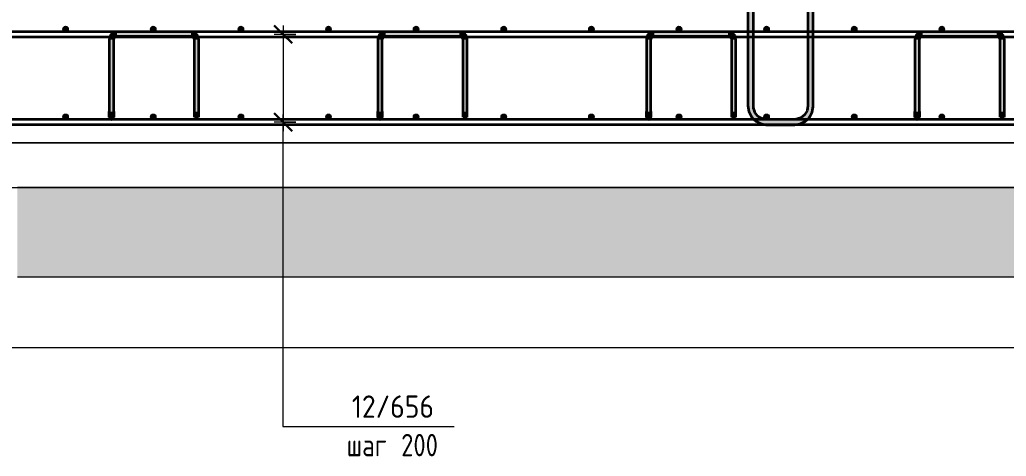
# Model space of a CAD drawing. Header units: millimetres. Extents: x 2384 to 38512, y -3571 to 48684.
# Drawn here: x 18428 to 20632, y -3571 to -2595 of the extents above; entities that cross this region are included whole.
import ezdxf

# ---------------------------------------------------------------- set-up
doc = ezdxf.new("R2010")
doc.units = ezdxf.units.MM
for name, color, linetype, lineweight in [('AA_Dim', 7, 'Continuous', 9), ('AA_Dim-20', 7, 'Continuous', 9), ('AA_Oformlenie', 7, 'Continuous', 9), ('AA_Vinoska', 7, 'Continuous', 9), ('AF_Element', 7, 'Continuous', 20), ('AF_Element_Грунт', 253, 'Continuous', 20), ('AF_Perekritie_Опалубка', 253, 'Continuous', 20), ('KR_Armatura', 7, 'Continuous', 20), ('KR_Armatura_Tonkie', 7, 'Continuous', 20), ('KR_Fundament', 7, 'Continuous', 20)]:
    doc.layers.add(name, color=color, linetype=linetype, lineweight=lineweight)
doc.styles.add('ISOCPEUR_1', font='isocpeur.ttf', dxfattribs={"width": 0.9, "height": 50})
doc.styles.add('ISOCPEUR_2', font='isocpeur.ttf', dxfattribs={"width": 0.8, "height": 50})
doc.dimstyles.new('10_Раскладка_арматуры_с_засечками', dxfattribs={"dimscale": 304.8, "dimtxt": 0.18, "dimasz": 0.131234, "dimexe": 0.065617, "dimexo": 0, "dimgap": 0, "dimtad": 1, "dimdec": 3, "dimrnd": 0.001, "dimdsep": 46, "dimtxsty": 'ISOCPEUR_2', "dimblk1": 'OBLIQUE', "dimblk2": 'OBLIQUE', "dimsah": 1, "dimcen": 0.09, "dimdle": 0.065617, "dimazin": 0, "dimtfac": 1, "dimtdec": 4, "dimtix": 1, "dimtmove": 0, "dimatfit": 3, "dimfxl": 1, "dimtvp": 1, "dimtolj": 1, "dimtzin": 0, "dimlwd": 18, "dimlwe": 18, "dimarcsym": 2})

# ---------------------------------------------------------------- blocks, each defined once
blk = doc.blocks.new('265_Выпуск П одной длины _НесАрм_РабПлоск_ - В1 _d12_ t250-V68-Сечение 3')
at = {"layer": 'KR_Armatura_Tonkie', "lineweight": 35}
for p, q in [((44947, -2062), (44947, -2347)), ((44958.8, -2062), (44947.2, -2062)), ((44947.2, -2062), (44958.8, -2062)), ((44959, -2347), (44959, -2062)), ((44959, -2062), (44974, -2088)), ((45081, -2062), (45066, -2088)), ((45081, -2062), (45081, -2347.1)), ((45081.2, -2062), (45092.8, -2062)), ((45092.8, -2062), (45081.2, -2062)), ((45093, -2349.6), (45093, -2062)), ((44947, -2355), (44947, -2428.9)), ((44959, -2436.9), (44959, -2355)), ((45081, -2355.1), (45081, -2518.2)), ((45093, -2526.2), (45093, -2358.2)), ((44947, -2443.3), (44947, -2562)), ((44959, -2562), (44959, -2451.3)), ((45081, -2532.6), (45081, -2562)), ((45093, -2562), (45093, -2533.9)), ((44947, -2578), (44947, -2622)), ((44959, -2622), (44959, -2578)), ((45081, -2578), (45081, -2622)), ((45093, -2622), (45093, -2578)), ((44947, -2622), (44947, -2634)), ((44959, -2634), (44959, -2622)), ((45081, -2622), (45081, -2634)), ((45093, -2634), (45093, -2622)), ((44947, -2634), (44947, -2788)), ((44959, -2788), (44959, -2634)), ((45081, -2634), (45081, -2788)), ((45093, -2788), (45093, -2634)), ((44962, -2800.5), (44959.7, -2793)), ((45081, -2788), (45079.3, -2797.5)), ((44968.6, -2809.9), (44962.7, -2802.3)), ((44977, -2815.2), (44970.5, -2811.3)), ((44989, -2818), (44979.5, -2816.3)), ((45051, -2818), (44989, -2818)), ((45063.5, -2815), (45056, -2817.3)), ((45072.7, -2808.5), (45065.3, -2814.3)), ((45078.2, -2800), (45074.3, -2806.5)), ((44989, -2830), (45051, -2830))]:
    blk.add_line(p, q, dxfattribs=at)
at = {"layer": 'KR_Armatura_Tonkie', "lineweight": 35, "flags": 128}
for points in [[(45092.4, -2792.4), (45093, -2789.5), (45093, -2788)], [(44948.8, -2799.8), (44949, -2800.7), (44950.3, -2803.4)], [(44953.9, -2810.7), (44954.7, -2812.2), (44956.7, -2814.3)], [(44961.9, -2819.7), (44963.6, -2821.4), (44965.6, -2822.5)], [(45073.7, -2823.1), (45075.2, -2822.3), (45077.3, -2820.3)], [(45082.7, -2815.1), (45084.4, -2813.4), (45085.5, -2811.4)], [(45089.1, -2804.7), (45090.5, -2802.1), (45090.8, -2800.6)], [(44972.3, -2826.1), (44974.9, -2827.5), (44976.4, -2827.8)], [(44984.6, -2829.4), (44987.5, -2830), (44989, -2830)], [(45062.8, -2828.2), (45063.7, -2828), (45066.4, -2826.7)]]:
    blk.add_lwpolyline(points, dxfattribs=at)
blk = doc.blocks.new('265_Выпуск П одной длины _НесАрм_РабПлоск_ - В1 _d12_ t250-V69-Сечение 3')
at = {"layer": 'KR_Armatura_Tonkie', "lineweight": 35}
h = blk.add_hatch(color=256, dxfattribs=at)
h.paths.add_polyline_path([(44954.4, -2788), (44959, -2788), (44958.8, -2578), (44947, -2578), (44947.2, -2788), (44953, -2788)])
h.paths.add_polyline_path([(44951.9, -2562), (44959, -2562), (44958.8, -2451.1), (44947, -2443.3), (44947.2, -2562), (44951.4, -2562)])
h.paths.add_polyline_path([(44959, -2436.9), (44958.8, -2355), (44947, -2355), (44947.2, -2429), (44958.9, -2436.8)])
h.paths.add_polyline_path([(44952.4, -2347), (44959, -2347), (44958.8, -2062), (44947, -2062), (44947.2, -2347), (44951.4, -2347)])
h = blk.add_hatch(color=256, dxfattribs=at)
h.paths.add_polyline_path([(45084.5, -2788), (45093, -2788), (45092.8, -2578), (45081, -2578), (45081.2, -2788), (45084, -2788)])
h.paths.add_polyline_path([(45085.9, -2562), (45093, -2562), (45092.8, -2534.2), (45089.9, -2538.6), (45081, -2532.6), (45081.2, -2562), (45085.4, -2562)])
h.paths.add_polyline_path([(45093, -2526.2), (45092.8, -2358.1), (45087, -2355.9), (45081, -2355.1), (45081.2, -2518.3), (45092.9, -2526.1)])
h.paths.add_polyline_path([(45093, -2349.6), (45092.8, -2062), (45081, -2062), (45081.2, -2347.2), (45090, -2348.4), (45092.9, -2349.6)])
for points in [[(44989, -2830), (44989, -2818), (44981.2, -2817), (44974, -2814), (44967.8, -2809.2), (44962.9, -2802.7), (44960, -2795.7), (44958.8, -2788), (44947, -2788), (44948.4, -2798.9), (44952.6, -2809), (44959.7, -2818), (44968, -2824.4), (44978.1, -2828.6), (44987.4, -2829.8)], [(45051, -2830), (45061.9, -2828.6), (45072.4, -2824.1), (45080.7, -2817.7), (45087.6, -2808.5), (45091.6, -2798.9), (45092.8, -2788), (45081, -2788), (45080, -2795.8), (45076.9, -2803.2), (45072.2, -2809.2), (45065.7, -2814.1), (45058.2, -2817.1), (45051, -2818.2), (45051, -2829.8)], [(45051, -2830), (45051, -2818), (44989, -2818.2), (44989, -2830), (45044, -2830)]]:
    blk.add_hatch(color=256, dxfattribs=at).paths.add_polyline_path(points)
for p, q in [((44947, -2062), (44947, -2347)), ((44947, -2062), (44959, -2062)), ((44958.8, -2062), (44947.2, -2062)), ((44959, -2347), (44959, -2062)), ((44959, -2062), (44974, -2088)), ((45081, -2062), (45066, -2088)), ((45081, -2062), (45081, -2347.1)), ((45081, -2062), (45093, -2062)), ((45092.8, -2062), (45081.2, -2062)), ((45093, -2349.6), (45093, -2062)), ((44947, -2355), (44947, -2428.9)), ((44959, -2436.9), (44959, -2355)), ((45081, -2355.1), (45081, -2518.2)), ((45093, -2526.2), (45093, -2358.2)), ((44947, -2443.3), (44947, -2562)), ((44959, -2562), (44959, -2451.3)), ((45081, -2532.6), (45081, -2562)), ((45093, -2562), (45093, -2533.9)), ((44947, -2578), (44947, -2622)), ((44959, -2622), (44959, -2578)), ((45081, -2578), (45081, -2622)), ((45093, -2622), (45093, -2578)), ((44947, -2622), (44947, -2634)), ((44959, -2634), (44959, -2622)), ((45081, -2622), (45081, -2634)), ((45093, -2634), (45093, -2622)), ((44947, -2634), (44947, -2788)), ((44959, -2788), (44959, -2634)), ((45081, -2634), (45081, -2788)), ((45093, -2788), (45093, -2634)), ((45051, -2818), (44989, -2818)), ((44989, -2830), (45051, -2830))]:
    blk.add_line(p, q, dxfattribs=at)
at = {"layer": 'KR_Armatura_Tonkie', "lineweight": 35, "flags": 128}
for points in [[(44947, -2788), (44949, -2800.7), (44954.7, -2812.2), (44960.3, -2818)], [(44989, -2818), (44978.3, -2816), (44969.1, -2810.4), (44962.4, -2801.9), (44959.2, -2791.5), (44959, -2788)], [(45081, -2788), (45079, -2798.7), (45073.4, -2807.9), (45064.9, -2814.6), (45054.5, -2817.8), (45051, -2818)], [(45079.7, -2818), (45084.4, -2813.4), (45090.5, -2802.1), (45093, -2789.5), (45093, -2788)], [(44960.3, -2818), (44963.6, -2821.4), (44974.9, -2827.5), (44987.5, -2830), (44989, -2830)], [(45051, -2830), (45063.7, -2828), (45075.2, -2822.3), (45079.7, -2818)]]:
    blk.add_lwpolyline(points, dxfattribs=at)
blk = doc.blocks.new('грунт2 - грунт1-3847967-Сечение 3')
at = {"layer": 'AF_Element', "lineweight": 9}
h = blk.add_hatch(dxfattribs=at)
h.set_pattern_fill('FP_4', color=256, style=0, pattern_type=2)
h.set_pattern_definition([(0, (44969.595, -250), (162.56, 40.64), [6.706, -115.214, 6.706, -115.214, -650.24]), (0, (44969.595, -250), (162.56, 40.64), [-243.84, 6.706, -237.134, 6.706, -115.214, -284.48]), (0, (44969.595, -250), (162.56, 40.64), [-609.6, 6.706, -74.574, 6.706, -196.494]), (120, (45030.555, -229.68), (-116.47527, 120.4611), [6.706, -115.214, 6.706, -115.214, -650.24]), (120, (45030.555, -229.68), (-116.47527, 120.4611), [-243.84, 6.706, -237.134, 6.706, -115.214, -284.48]), (120, (45030.555, -229.68), (-116.47527, 120.4611), [-609.6, 6.706, -74.574, 6.706, -196.494]), (240, (45050.875, -148.4), (-46.08473, -161.1011), [6.706, -115.214, 6.706, -115.214, -650.24]), (240, (45050.875, -148.4), (-46.08473, -161.1011), [-243.84, 6.706, -237.134, 6.706, -115.214, -284.48]), (240, (45050.875, -148.4), (-46.08473, -161.1011), [-609.6, 6.706, -74.574, 6.706, -196.494])])
h.paths.add_polyline_path([(47393.8, -3170), (48125, -3170), (48125, -2970), (43315, -2970), (43315, -3170), (46487.9, -3170)])
at = {"layer": 'AF_Element'}
for p, q in [((48125, -2970), (43315, -2970)), ((43315, -3170), (48125, -3170))]:
    blk.add_line(p, q, dxfattribs=at)
blk = doc.blocks.new('261_Лягушка _НесАрм_РабПлоск_ - 10 А240-3745568-Сечение 3')
at = {"layer": 'KR_Armatura_Tonkie', "lineweight": 35}
for points in [[(43523.7, -2639.5), (43525, -2639.5), (43528.7, -2630.7), (43537.5, -2627), (43537.5, -2622), (43532.6, -2622.7), (43528.7, -2624.8), (43525.1, -2627.4), (43522.7, -2630.1), (43520.7, -2634.9), (43520.2, -2639.5), (43522.5, -2639.5)], [(43537.5, -2627), (43702.5, -2627), (43702.5, -2622), (43537.5, -2622.2), (43537.5, -2625.7)], [(43719.8, -2639.5), (43720, -2639.5), (43719, -2634), (43717.8, -2631.7), (43715, -2627.5), (43711.9, -2624.7), (43707.1, -2622.7), (43702.5, -2622.2), (43702.5, -2627), (43711.3, -2630.7), (43715, -2639.5), (43719.3, -2639.5)], [(43525, -2800.5), (43525, -2639.5), (43520, -2639.5), (43520.2, -2800.5), (43523.7, -2800.5)], [(43526.8, -2639.5), (43530, -2639.5), (43530.8, -2636.9), (43531.9, -2633.9), (43537.5, -2631.8), (43537.5, -2627), (43528.7, -2630.7), (43525, -2639.5), (43526.3, -2639.5)], [(43525, -2800.5), (43530, -2800.5), (43529.8, -2639.5), (43525, -2639.5), (43525, -2797.9)], [(43538.5, -2632), (43702.5, -2631.8), (43702.5, -2627), (43537.5, -2627), (43537.5, -2632)], [(43710, -2639.5), (43715, -2639.5), (43711.3, -2630.7), (43702.5, -2627), (43702.5, -2632), (43705.1, -2632.8), (43708.1, -2634), (43708.6, -2635.6)], [(43712.5, -2800.5), (43715, -2800.5), (43715, -2639.5), (43710, -2639.5), (43710.2, -2800.5), (43711.5, -2800.5)], [(43715, -2800.5), (43720, -2800.5), (43719.8, -2639.5), (43715, -2639.5), (43715, -2792.1)], [(43520.2, -2811.7), (43521, -2810.1), (43521.5, -2809.5), (43523.1, -2808.5), (43523.7, -2808.2), (43525, -2808), (43525, -2800.5), (43520, -2800.5), (43520.1, -2811.2)], [(43525, -2818), (43526.3, -2817.9), (43527.5, -2817.4), (43528.5, -2816.6), (43529.3, -2815.5), (43529.8, -2814.3), (43530, -2813), (43529.8, -2811.7), (43529.3, -2810.5), (43528.5, -2809.5), (43526.9, -2808.5), (43526.3, -2808.2), (43525, -2808), (43523.1, -2808.5), (43522.5, -2808.7), (43521.5, -2809.5), (43520.7, -2810.5), (43520.2, -2811.7), (43520, -2813), (43520.2, -2814.3), (43520.7, -2815.5), (43521.5, -2816.6), (43522.5, -2817.4), (43523.7, -2817.9), (43524.8, -2818)], [(43530, -2813), (43529.9, -2805.8), (43529.8, -2800.5), (43525, -2800.5), (43525, -2808), (43526.9, -2808.5), (43527.5, -2808.7), (43528.5, -2809.5), (43529.3, -2810.5), (43529.8, -2811.7)], [(43715, -2818), (43715, -2800.5), (43710, -2800.5), (43710.1, -2810.9), (43710.2, -2814.3), (43710.7, -2815.5), (43711.9, -2816.9), (43712.5, -2817.4), (43713.7, -2817.9), (43714.8, -2818)], [(43715, -2818), (43716.3, -2817.9), (43717.5, -2817.4), (43718.5, -2816.6), (43719.3, -2815.5), (43719.9, -2813.9), (43720, -2813), (43719.9, -2806.9), (43719.8, -2800.5), (43715, -2800.5), (43715, -2818)]]:
    blk.add_hatch(color=256, dxfattribs=at).paths.add_polyline_path(points)
for p, q in [((43702.5, -2622), (43537.5, -2622)), ((43520, -2639.5), (43520, -2800.5)), ((43530, -2800.5), (43530, -2639.5)), ((43537.5, -2632), (43702.5, -2632)), ((43702.5, -2632), (43707.5, -2633.9)), ((43710, -2639.5), (43710, -2800.5)), ((43720, -2639.5), (43718.7, -2634)), ((43720, -2800.5), (43720, -2639.5))]:
    blk.add_line(p, q, dxfattribs=at)
at = {"layer": 'KR_Armatura_Tonkie', "lineweight": 35, "flags": 128}
for points in [[(43537.5, -2622), (43529.5, -2623.9), (43523.3, -2629.3), (43521.4, -2634)], [(43718.7, -2634), (43718.1, -2631.5), (43712.7, -2625.3), (43705, -2622.2), (43702.5, -2622)], [(43521.4, -2634), (43520.2, -2637), (43520, -2639.5)], [(43530, -2639.5), (43531.9, -2634.5), (43532.9, -2634)], [(43532.9, -2634), (43536.6, -2632.1), (43537.5, -2632)], [(43707.5, -2634), (43709.9, -2638.6), (43710, -2639.5)], [(43520, -2813), (43520, -2811.1), (43520, -2805.9), (43520, -2800.5)], [(43530, -2800.5), (43530, -2807.2), (43530, -2811.8), (43530, -2813)], [(43710, -2800.5), (43710, -2807.2), (43710, -2811.8), (43710, -2813)], [(43720, -2813), (43720, -2811.1), (43720, -2805.9), (43720, -2800.5)]]:
    blk.add_lwpolyline(points, dxfattribs=at)
at = {"layer": 'KR_Armatura_Tonkie', "lineweight": 35}
for start, end in [(90, 268.0793), (271.9207, 90)]:
    blk.add_arc((43525, -2813), 5, start, end, dxfattribs=at)
blk = doc.blocks.new('261_Лягушка _НесАрм_РабПлоск_ - 10 А240-V77-Сечение 3')
at = {"layer": 'KR_Armatura_Tonkie', "lineweight": 35}
for points in [[(44720.7, -2639.5), (44725, -2639.5), (44728.7, -2630.7), (44737.5, -2627), (44737.5, -2622), (44732.6, -2622.7), (44728.7, -2624.8), (44725.1, -2627.4), (44722.7, -2630.1), (44720.7, -2634.9), (44720.2, -2639.5), (44720.7, -2639.5)], [(44737.5, -2627), (44902.5, -2627), (44902.5, -2622), (44737.5, -2622.2), (44737.5, -2625.7)], [(44919.8, -2639.5), (44920, -2639.5), (44919, -2634), (44917.8, -2631.7), (44915, -2627.5), (44911.9, -2624.7), (44907.1, -2622.7), (44902.5, -2622.2), (44902.5, -2627), (44911.3, -2630.7), (44915, -2639.5), (44919.3, -2639.5)], [(44725, -2800.5), (44725, -2639.5), (44720, -2639.5), (44720.2, -2800.5), (44723.7, -2800.5)], [(44729.3, -2639.5), (44730, -2639.5), (44730.8, -2636.9), (44731.9, -2633.9), (44737.5, -2631.8), (44737.5, -2627), (44728.7, -2630.7), (44725, -2639.5), (44729, -2639.5)], [(44725, -2800.5), (44730, -2800.5), (44729.8, -2639.5), (44725, -2639.5), (44725, -2797.9)], [(44738.5, -2632), (44902.5, -2631.8), (44902.5, -2627), (44737.5, -2627), (44737.5, -2632)], [(44915, -2639.5), (44911.3, -2630.7), (44902.5, -2627), (44902.5, -2632), (44905.1, -2632.8), (44908.1, -2634), (44910.2, -2639.5), (44913.7, -2639.5)], [(44915, -2800.5), (44915, -2639.5), (44910, -2639.5), (44910.2, -2800.5), (44913.7, -2800.5)], [(44915, -2800.5), (44920, -2800.5), (44919.8, -2639.5), (44915, -2639.5), (44915, -2792.1)], [(44720.2, -2811.7), (44721, -2810.1), (44721.5, -2809.5), (44723.1, -2808.5), (44723.7, -2808.2), (44725, -2808), (44725, -2800.5), (44720, -2800.5), (44720.1, -2811.2)], [(44725, -2818), (44726.3, -2817.9), (44727.5, -2817.4), (44728.5, -2816.6), (44729.3, -2815.5), (44729.8, -2814.3), (44730, -2813), (44729.8, -2811.7), (44729.3, -2810.5), (44728.5, -2809.5), (44726.9, -2808.5), (44726.3, -2808.2), (44725, -2808), (44723.1, -2808.5), (44722.5, -2808.7), (44721.5, -2809.5), (44720.7, -2810.5), (44720.2, -2811.7), (44720, -2813), (44720.2, -2814.3), (44720.7, -2815.5), (44721.5, -2816.6), (44722.5, -2817.4), (44723.7, -2817.9), (44724.8, -2818)], [(44730, -2813), (44729.9, -2805.8), (44729.8, -2800.5), (44725, -2800.5), (44725, -2808), (44726.9, -2808.5), (44727.5, -2808.7), (44728.5, -2809.5), (44729.3, -2810.5), (44729.8, -2811.7)], [(44915, -2818), (44915, -2800.5), (44910, -2800.5), (44910.1, -2810.9), (44910.2, -2814.3), (44910.7, -2815.5), (44911.6, -2816.7), (44912.5, -2817.4), (44913.7, -2817.9), (44914.8, -2818)], [(44915, -2818), (44916.3, -2817.9), (44917.5, -2817.4), (44918.5, -2816.6), (44919.3, -2815.5), (44919.9, -2813.9), (44920, -2813), (44919.9, -2806.9), (44919.8, -2800.5), (44915, -2800.5), (44915, -2818)]]:
    blk.add_hatch(color=256, dxfattribs=at).paths.add_polyline_path(points)
for p, q in [((44902.5, -2622), (44737.5, -2622)), ((44902.5, -2622), (44902.5, -2622)), ((44720, -2639.5), (44720, -2800.5)), ((44730, -2800.5), (44730, -2639.5)), ((44737.5, -2632), (44902.5, -2632)), ((44902.5, -2632), (44907.5, -2633.9)), ((44910, -2639.5), (44910, -2800.5)), ((44920, -2639.5), (44918.7, -2634)), ((44920, -2800.5), (44920, -2639.5))]:
    blk.add_line(p, q, dxfattribs=at)
at = {"layer": 'KR_Armatura_Tonkie', "lineweight": 35, "flags": 128}
for points in [[(44737.5, -2622), (44729.5, -2623.9), (44723.3, -2629.3), (44721.4, -2634)], [(44918.7, -2634), (44918.1, -2631.5), (44912.7, -2625.3), (44905, -2622.2), (44902.5, -2622)], [(44721.4, -2634), (44720.2, -2637), (44720, -2639.5)], [(44730, -2639.5), (44731.9, -2634.5), (44732.9, -2634)], [(44732.9, -2634), (44736.6, -2632.1), (44737.5, -2632)], [(44907.5, -2634), (44909.9, -2638.6), (44910, -2639.5)], [(44720, -2813), (44720, -2811.1), (44720, -2805.9), (44720, -2800.5)], [(44730, -2800.5), (44730, -2807.2), (44730, -2811.8), (44730, -2813)], [(44910, -2800.5), (44910, -2807.2), (44910, -2811.8), (44910, -2813)], [(44920, -2813), (44920, -2811.1), (44920, -2805.9), (44920, -2800.5)]]:
    blk.add_lwpolyline(points, dxfattribs=at)
at = {"layer": 'KR_Armatura_Tonkie', "lineweight": 35}
for start, end in [(90, 268.0793), (271.9207, 90)]:
    blk.add_arc((44725, -2813), 5, start, end, dxfattribs=at)
blk = doc.blocks.new('011_Прямоугольник обрыва _ЭлУзла_ - 011_Прямоугольник обрыва _ЭлУзла_-3901859-Сечение 3')
at = {"layer": 'AA_Oformlenie'}
blk.add_line((46408.1, -3328.8), (42978.7, -3328.8), dxfattribs=at)
blk = doc.blocks.new('042_М_Арматуры - Диам длина поз _ Комментарий-2260297-Сечение 3')
at = {"layer": 'AA_Vinoska'}
blk.add_line((46426.1, 53.5), (46706.1, 53.5), dxfattribs=at)
blk = doc.blocks.new('DIMBLOCK156-Сечение 3')
at = {"layer": 'AA_Dim-20', "lineweight": 30}
for p, q in [((19016.3, -2628), (18996.3, -2608)), ((19016.3, -2628), (19036.3, -2648)), ((19016.3, -2824), (18996.3, -2804)), ((19016.3, -2824), (19036.3, -2844))]:
    blk.add_line(p, q, dxfattribs=at)
at = {"layer": 'AA_Dim-20', "lineweight": 18}
for p, q in [((19016.3, -2608), (19016.3, -2844)), ((19044.6, -2628), (18996.3, -2628)), ((19016.3, -2628), (19044.6, -2628)), ((19044.6, -2824), (18996.3, -2824)), ((19016.3, -2824), (19044.6, -2824))]:
    blk.add_line(p, q, dxfattribs=at)
blk = doc.blocks.new('_Oblique')
at = {"color": 0, "linetype": 'ByBlock', "lineweight": -2}
blk.add_line((-0.5, -0.5), (0.5, 0.5), dxfattribs=at)

msp = doc.modelspace()

# ---------------------------------------------------------------- hatches: boundary and pattern name
at = {"layer": 'KR_Armatura'}
h = msp.add_hatch(color=256, dxfattribs=at)
edge = h.paths.add_edge_path()
edge.add_arc((18530.4704, -2616), 6, 0, 360)
for points in [[(18527.4704, -2621.1962), (18533.4704, -2621.1962), (18536.4704, -2616), (18533.4704, -2610.8038), (18527.4704, -2610.8038), (18524.4704, -2616)], [(18723.2279, -2621.1962), (18729.2279, -2621.1962), (18732.2279, -2616), (18729.2279, -2610.8038), (18723.2279, -2610.8038), (18720.2279, -2616)], [(18918.9855, -2621.1962), (18924.9855, -2621.1962), (18927.9855, -2616), (18924.9855, -2610.8038), (18918.9855, -2610.8038), (18915.9855, -2616)], [(19114.743, -2621.1962), (19120.743, -2621.1962), (19123.743, -2616), (19120.743, -2610.8038), (19114.743, -2610.8038), (19111.743, -2616)], [(19310.5006, -2621.1962), (19316.5006, -2621.1962), (19319.5006, -2616), (19316.5006, -2610.8038), (19310.5006, -2610.8038), (19307.5006, -2616)], [(19506.2582, -2621.1962), (19512.2582, -2621.1962), (19515.2582, -2616), (19512.2582, -2610.8038), (19506.2582, -2610.8038), (19503.2582, -2616)], [(19702.0157, -2621.1962), (19708.0157, -2621.1962), (19711.0157, -2616), (19708.0157, -2610.8038), (19702.0157, -2610.8038), (19699.0157, -2616)], [(19903.7733, -2621.1962), (19906.7733, -2616), (19903.7733, -2610.8038), (19897.7733, -2610.8038), (19894.7733, -2616), (19897.7733, -2621.1962)], [(20093.5308, -2621.1962), (20099.5308, -2621.1962), (20102.5308, -2616), (20099.5308, -2610.8038), (20093.5308, -2610.8038), (20090.5308, -2616)], [(20289.2884, -2621.1962), (20295.2884, -2621.1962), (20298.2884, -2616), (20295.2884, -2610.8038), (20289.2884, -2610.8038), (20286.2884, -2616)], [(20485.0459, -2621.1962), (20491.0459, -2621.1962), (20494.0459, -2616), (20491.0459, -2610.8038), (20485.0459, -2610.8038), (20482.0459, -2616)], [(18527.4704, -2817.1962), (18533.4704, -2817.1962), (18536.4704, -2812), (18533.4704, -2806.8038), (18527.4704, -2806.8038), (18524.4704, -2812)], [(18723.2279, -2817.1962), (18729.2279, -2817.1962), (18732.2279, -2812), (18729.2279, -2806.8038), (18723.2279, -2806.8038), (18720.2279, -2812)], [(18918.9855, -2817.1962), (18924.9855, -2817.1962), (18927.9855, -2812), (18924.9855, -2806.8038), (18918.9855, -2806.8038), (18915.9855, -2812)], [(19114.743, -2817.1962), (19120.743, -2817.1962), (19123.743, -2812), (19120.743, -2806.8038), (19114.743, -2806.8038), (19111.743, -2812)], [(19310.5006, -2817.1962), (19316.5006, -2817.1962), (19319.5006, -2812), (19316.5006, -2806.8038), (19310.5006, -2806.8038), (19307.5006, -2812)], [(19506.2582, -2817.1962), (19512.2582, -2817.1962), (19515.2582, -2812), (19512.2582, -2806.8038), (19506.2582, -2806.8038), (19503.2582, -2812)], [(19702.0157, -2817.1962), (19708.0157, -2817.1962), (19711.0157, -2812), (19708.0157, -2806.8038), (19702.0157, -2806.8038), (19699.0157, -2812)], [(19903.7733, -2817.1962), (19906.7733, -2812), (19903.7733, -2806.8038), (19897.7733, -2806.8038), (19894.7733, -2812), (19897.7733, -2817.1962)], [(20093.5308, -2817.1962), (20099.5308, -2817.1962), (20102.5308, -2812), (20099.5308, -2806.8038), (20093.5308, -2806.8038), (20090.5308, -2812)], [(20289.2884, -2817.1962), (20295.2884, -2817.1962), (20298.2884, -2812), (20295.2884, -2806.8038), (20289.2884, -2806.8038), (20286.2884, -2812)], [(20485.0459, -2817.1962), (20491.0459, -2817.1962), (20494.0459, -2812), (20491.0459, -2806.8038), (20485.0459, -2806.8038), (20482.0459, -2812)]]:
    msp.add_hatch(color=256, dxfattribs=at).paths.add_polyline_path(points)
h = msp.add_hatch(color=256, dxfattribs=at)
edge = h.paths.add_edge_path()
edge.add_arc((18726.2279, -2616), 6, 0, 360)
h = msp.add_hatch(color=256, dxfattribs=at)
edge = h.paths.add_edge_path()
edge.add_arc((18921.9855, -2616), 6, 0, 360)
h = msp.add_hatch(color=256, dxfattribs=at)
edge = h.paths.add_edge_path()
edge.add_arc((19117.743, -2616), 6, 0, 360)
h = msp.add_hatch(color=256, dxfattribs=at)
edge = h.paths.add_edge_path()
edge.add_arc((19313.5006, -2616), 6, 0, 360)
h = msp.add_hatch(color=256, dxfattribs=at)
edge = h.paths.add_edge_path()
edge.add_arc((19509.2582, -2616), 6, 0, 360)
h = msp.add_hatch(color=256, dxfattribs=at)
edge = h.paths.add_edge_path()
edge.add_arc((19705.0157, -2616), 6, 0, 360)
h = msp.add_hatch(color=256, dxfattribs=at)
edge = h.paths.add_edge_path()
edge.add_arc((19900.7733, -2616), 6, 0, 360)
h = msp.add_hatch(color=256, dxfattribs=at)
edge = h.paths.add_edge_path()
edge.add_arc((20096.5308, -2616), 6, 0, 360)
h = msp.add_hatch(color=256, dxfattribs=at)
edge = h.paths.add_edge_path()
edge.add_arc((20292.2884, -2616), 6, 0, 360)
h = msp.add_hatch(color=256, dxfattribs=at)
edge = h.paths.add_edge_path()
edge.add_arc((20488.0459, -2616), 6, 0, 360)
h = msp.add_hatch(color=256, dxfattribs=at)
edge = h.paths.add_edge_path()
edge.add_arc((18530.4704, -2812), 6, 0, 360)
h = msp.add_hatch(color=256, dxfattribs=at)
edge = h.paths.add_edge_path()
edge.add_arc((18726.2279, -2812), 6, 0, 360)
h = msp.add_hatch(color=256, dxfattribs=at)
edge = h.paths.add_edge_path()
edge.add_arc((18921.9855, -2812), 6, 0, 360)
h = msp.add_hatch(color=256, dxfattribs=at)
edge = h.paths.add_edge_path()
edge.add_arc((19117.743, -2812), 6, 0, 360)
h = msp.add_hatch(color=256, dxfattribs=at)
edge = h.paths.add_edge_path()
edge.add_arc((19313.5006, -2812), 6, 0, 360)
h = msp.add_hatch(color=256, dxfattribs=at)
edge = h.paths.add_edge_path()
edge.add_arc((19509.2582, -2812), 6, 0, 360)
h = msp.add_hatch(color=256, dxfattribs=at)
edge = h.paths.add_edge_path()
edge.add_arc((19705.0157, -2812), 6, 0, 360)
h = msp.add_hatch(color=256, dxfattribs=at)
edge = h.paths.add_edge_path()
edge.add_arc((19900.7733, -2812), 6, 0, 360)
h = msp.add_hatch(color=256, dxfattribs=at)
edge = h.paths.add_edge_path()
edge.add_arc((20096.5308, -2812), 6, 0, 360)
h = msp.add_hatch(color=256, dxfattribs=at)
edge = h.paths.add_edge_path()
edge.add_arc((20292.2884, -2812), 6, 0, 360)
h = msp.add_hatch(color=256, dxfattribs=at)
edge = h.paths.add_edge_path()
edge.add_arc((20488.0459, -2812), 6, 0, 360)

# ---------------------------------------------------------------- linework, layer by layer
at = {"layer": 'AA_Vinoska'}
for p, q in [((19015.3993, -2807.1584), (19015.3993, -3503.8909)), ((19015.3993, -3503.8909), (19118.3236, -3503.8909))]:
    msp.add_line(p, q, dxfattribs=at)
at = {"layer": 'AF_Perekritie_Опалубка'}
for p, q in [((23232.8941, -2870), (16472.8944, -2870)), ((16472.8944, -2970), (23232.8941, -2970))]:
    msp.add_line(p, q, dxfattribs=at)
at = {"layer": 'KR_Armatura'}
for p, q in [((18527.4704, -2610.8038), (18524.4704, -2616)), ((18524.4704, -2616), (18527.4704, -2621.1962)), ((18533.4704, -2610.8038), (18527.4704, -2610.8038)), ((18527.4704, -2621.1962), (18533.4704, -2621.1962)), ((18536.4704, -2616), (18533.4704, -2610.8038)), ((18533.4704, -2621.1962), (18536.4704, -2616)), ((18723.2279, -2610.8038), (18720.2279, -2616)), ((18720.2279, -2616), (18723.2279, -2621.1962)), ((18729.2279, -2610.8038), (18723.2279, -2610.8038)), ((18723.2279, -2621.1962), (18729.2279, -2621.1962)), ((18732.2279, -2616), (18729.2279, -2610.8038)), ((18729.2279, -2621.1962), (18732.2279, -2616)), ((18918.9855, -2610.8038), (18915.9855, -2616)), ((18915.9855, -2616), (18918.9855, -2621.1962)), ((18924.9855, -2610.8038), (18918.9855, -2610.8038)), ((18918.9855, -2621.1962), (18924.9855, -2621.1962)), ((18927.9855, -2616), (18924.9855, -2610.8038)), ((18924.9855, -2621.1962), (18927.9855, -2616)), ((19114.743, -2610.8038), (19111.743, -2616)), ((19111.743, -2616), (19114.743, -2621.1962)), ((19120.743, -2610.8038), (19114.743, -2610.8038)), ((19114.743, -2621.1962), (19120.743, -2621.1962)), ((19123.743, -2616), (19120.743, -2610.8038)), ((19120.743, -2621.1962), (19123.743, -2616)), ((19310.5006, -2610.8038), (19307.5006, -2616)), ((19307.5006, -2616), (19310.5006, -2621.1962)), ((19316.5006, -2610.8038), (19310.5006, -2610.8038)), ((19310.5006, -2621.1962), (19316.5006, -2621.1962)), ((19319.5006, -2616), (19316.5006, -2610.8038)), ((19316.5006, -2621.1962), (19319.5006, -2616)), ((19506.2582, -2610.8038), (19503.2582, -2616)), ((19503.2582, -2616), (19506.2582, -2621.1962)), ((19512.2582, -2610.8038), (19506.2582, -2610.8038)), ((19506.2582, -2621.1962), (19512.2582, -2621.1962)), ((19515.2582, -2616), (19512.2582, -2610.8038)), ((19512.2582, -2621.1962), (19515.2582, -2616)), ((19702.0157, -2610.8038), (19699.0157, -2616)), ((19699.0157, -2616), (19702.0157, -2621.1962)), ((19708.0157, -2610.8038), (19702.0157, -2610.8038)), ((19702.0157, -2621.1962), (19708.0157, -2621.1962)), ((19711.0157, -2616), (19708.0157, -2610.8038)), ((19708.0157, -2621.1962), (19711.0157, -2616)), ((19897.7733, -2610.8038), (19894.7733, -2616)), ((19894.7733, -2616), (19897.7733, -2621.1962)), ((19903.7733, -2610.8038), (19897.7733, -2610.8038)), ((19897.7733, -2621.1962), (19903.7733, -2621.1962)), ((19906.7733, -2616), (19903.7733, -2610.8038)), ((19903.7733, -2621.1962), (19906.7733, -2616)), ((20093.5308, -2610.8038), (20090.5308, -2616)), ((20090.5308, -2616), (20093.5308, -2621.1962)), ((20099.5308, -2610.8038), (20093.5308, -2610.8038)), ((20093.5308, -2621.1962), (20099.5308, -2621.1962)), ((20102.5308, -2616), (20099.5308, -2610.8038)), ((20099.5308, -2621.1962), (20102.5308, -2616)), ((20289.2884, -2610.8038), (20286.2884, -2616)), ((20286.2884, -2616), (20289.2884, -2621.1962)), ((20295.2884, -2610.8038), (20289.2884, -2610.8038)), ((20289.2884, -2621.1962), (20295.2884, -2621.1962)), ((20298.2884, -2616), (20295.2884, -2610.8038)), ((20295.2884, -2621.1962), (20298.2884, -2616)), ((20485.0459, -2610.8038), (20482.0459, -2616)), ((20482.0459, -2616), (20485.0459, -2621.1962)), ((20491.0459, -2610.8038), (20485.0459, -2610.8038)), ((20485.0459, -2621.1962), (20491.0459, -2621.1962)), ((20494.0459, -2616), (20491.0459, -2610.8038)), ((20491.0459, -2621.1962), (20494.0459, -2616)), ((18527.4704, -2806.8038), (18524.4704, -2812)), ((18524.4704, -2812), (18527.4704, -2817.1962)), ((18533.4704, -2806.8038), (18527.4704, -2806.8038)), ((18527.4704, -2817.1962), (18533.4704, -2817.1962)), ((18536.4704, -2812), (18533.4704, -2806.8038)), ((18533.4704, -2817.1962), (18536.4704, -2812)), ((18723.2279, -2806.8038), (18720.2279, -2812)), ((18720.2279, -2812), (18723.2279, -2817.1962)), ((18729.2279, -2806.8038), (18723.2279, -2806.8038)), ((18723.2279, -2817.1962), (18729.2279, -2817.1962)), ((18732.2279, -2812), (18729.2279, -2806.8038)), ((18729.2279, -2817.1962), (18732.2279, -2812)), ((18918.9855, -2806.8038), (18915.9855, -2812)), ((18915.9855, -2812), (18918.9855, -2817.1962)), ((18924.9855, -2806.8038), (18918.9855, -2806.8038)), ((18918.9855, -2817.1962), (18924.9855, -2817.1962)), ((18927.9855, -2812), (18924.9855, -2806.8038)), ((18924.9855, -2817.1962), (18927.9855, -2812)), ((19114.743, -2806.8038), (19111.743, -2812)), ((19111.743, -2812), (19114.743, -2817.1962)), ((19120.743, -2806.8038), (19114.743, -2806.8038)), ((19114.743, -2817.1962), (19120.743, -2817.1962)), ((19123.743, -2812), (19120.743, -2806.8038)), ((19120.743, -2817.1962), (19123.743, -2812)), ((19310.5006, -2806.8038), (19307.5006, -2812)), ((19307.5006, -2812), (19310.5006, -2817.1962)), ((19316.5006, -2806.8038), (19310.5006, -2806.8038)), ((19310.5006, -2817.1962), (19316.5006, -2817.1962)), ((19319.5006, -2812), (19316.5006, -2806.8038)), ((19316.5006, -2817.1962), (19319.5006, -2812)), ((19506.2582, -2806.8038), (19503.2582, -2812)), ((19503.2582, -2812), (19506.2582, -2817.1962)), ((19512.2582, -2806.8038), (19506.2582, -2806.8038)), ((19506.2582, -2817.1962), (19512.2582, -2817.1962)), ((19515.2582, -2812), (19512.2582, -2806.8038)), ((19512.2582, -2817.1962), (19515.2582, -2812)), ((19702.0157, -2806.8038), (19699.0157, -2812)), ((19699.0157, -2812), (19702.0157, -2817.1962)), ((19708.0157, -2806.8038), (19702.0157, -2806.8038)), ((19702.0157, -2817.1962), (19708.0157, -2817.1962)), ((19711.0157, -2812), (19708.0157, -2806.8038)), ((19708.0157, -2817.1962), (19711.0157, -2812)), ((19897.7733, -2806.8038), (19894.7733, -2812)), ((19894.7733, -2812), (19897.7733, -2817.1962)), ((19903.7733, -2806.8038), (19897.7733, -2806.8038)), ((19897.7733, -2817.1962), (19903.7733, -2817.1962)), ((19906.7733, -2812), (19903.7733, -2806.8038)), ((19903.7733, -2817.1962), (19906.7733, -2812)), ((20093.5308, -2806.8038), (20090.5308, -2812)), ((20090.5308, -2812), (20093.5308, -2817.1962)), ((20099.5308, -2806.8038), (20093.5308, -2806.8038)), ((20093.5308, -2817.1962), (20099.5308, -2817.1962)), ((20102.5308, -2812), (20099.5308, -2806.8038)), ((20099.5308, -2817.1962), (20102.5308, -2812)), ((20289.2884, -2806.8038), (20286.2884, -2812)), ((20286.2884, -2812), (20289.2884, -2817.1962)), ((20295.2884, -2806.8038), (20289.2884, -2806.8038)), ((20289.2884, -2817.1962), (20295.2884, -2817.1962)), ((20298.2884, -2812), (20295.2884, -2806.8038)), ((20295.2884, -2817.1962), (20298.2884, -2812)), ((20485.0459, -2806.8038), (20482.0459, -2812)), ((20482.0459, -2812), (20485.0459, -2817.1962)), ((20491.0459, -2806.8038), (20485.0459, -2806.8038)), ((20485.0459, -2817.1962), (20491.0459, -2817.1962)), ((20494.0459, -2812), (20491.0459, -2806.8038)), ((20491.0459, -2817.1962), (20494.0459, -2812))]:
    msp.add_line(p, q, dxfattribs=at)
for centre in [(18530.4704, -2616), (18726.2279, -2616), (18921.9855, -2616), (19117.743, -2616), (19313.5006, -2616), (19509.2582, -2616), (19705.0157, -2616), (19900.7733, -2616), (20096.5308, -2616), (20292.2884, -2616), (20488.0459, -2616), (18530.4704, -2812), (18726.2279, -2812), (18921.9855, -2812), (19117.743, -2812), (19313.5006, -2812), (19509.2582, -2812), (19705.0157, -2812), (19900.7733, -2812), (20096.5308, -2812), (20292.2884, -2812), (20488.0459, -2812)]:
    msp.add_circle(centre, 6, dxfattribs=at)
at = {"layer": 'KR_Armatura_Tonkie', "lineweight": 35}
for p, q in [((23082.8941, -2622), (16522.8948, -2622)), ((23082.8941, -2634), (16522.8948, -2634)), ((23082.8941, -2818), (16522.8948, -2818)), ((23082.8941, -2830), (16522.8948, -2830))]:
    msp.add_line(p, q, dxfattribs=at)
at = {"layer": 'KR_Fundament'}
msp.add_line((16472.8948, -2870), (23132.8941, -2870), dxfattribs=at)

# ---------------------------------------------------------------- block references
at = {"layer": 'AA_Oformlenie'}
msp.add_blockref('011_Прямоугольник обрыва _ЭлУзла_ - 011_Прямоугольник обрыва _ЭлУзла_-3901859-Сечение 3', (-24892.1056, 0), dxfattribs=at)
at = {"layer": 'AA_Vinoska'}
msp.add_blockref('042_М_Арматуры - Диам длина поз _ Комментарий-2260297-Сечение 3', (-27307.73, -3557.3844), dxfattribs=at)
at = {"layer": 'AF_Element_Грунт'}
msp.add_blockref('грунт2 - грунт1-3847967-Сечение 3', (-24892.1056, 0), dxfattribs=at)
at = {"layer": 'KR_Armatura_Tonkie', "lineweight": 35}
for name, p in [('265_Выпуск П одной длины _НесАрм_РабПлоск_ - В1 _d12_ t250-V68-Сечение 3', (-24892.1056, 0)), ('265_Выпуск П одной длины _НесАрм_РабПлоск_ - В1 _d12_ t250-V68-Сечение 3', (-24892.1056, 0)), ('265_Выпуск П одной длины _НесАрм_РабПлоск_ - В1 _d12_ t250-V68-Сечение 3', (-24892.1056, 0)), ('265_Выпуск П одной длины _НесАрм_РабПлоск_ - В1 _d12_ t250-V68-Сечение 3', (-24892.1056, 0)), ('265_Выпуск П одной длины _НесАрм_РабПлоск_ - В1 _d12_ t250-V68-Сечение 3', (-24892.1056, 0)), ('265_Выпуск П одной длины _НесАрм_РабПлоск_ - В1 _d12_ t250-V68-Сечение 3', (-24892.1056, 0)), ('265_Выпуск П одной длины _НесАрм_РабПлоск_ - В1 _d12_ t250-V69-Сечение 3', (-24892.1056, 0)), ('261_Лягушка _НесАрм_РабПлоск_ - 10 А240-3745568-Сечение 3', (-24892.1056, 0)), ('261_Лягушка _НесАрм_РабПлоск_ - 10 А240-3745568-Сечение 3', (-24292.1056, 0)), ('261_Лягушка _НесАрм_РабПлоск_ - 10 А240-V77-Сечение 3', (-24892.1056, 0)), ('261_Лягушка _НесАрм_РабПлоск_ - 10 А240-3745568-Сечение 3', (-23092.1056, 0))]:
    msp.add_blockref(name, p, dxfattribs=at)

# ---------------------------------------------------------------- texts
at = {"layer": 'AA_Vinoska', "char_height": 50, "attachment_point": 1}
for s, insert, width, style in [('12/656', (19169.8665, -3434.8089), 222.227775, 'ISOCPEUR_1'), (' 200', (19254.6648, -3520.7899), 133.4008, 'ISOCPEUR_2'), ('шаг', (19158.3565, -3520.7899), 116.7257, 'ISOCPEUR_2')]:
    msp.add_mtext(s, dxfattribs=dict(at, insert=insert, width=width, style=style))

# ---------------------------------------------------------------- dimensions: what is measured, and where the dimension line sits
at = {"layer": 'AA_Dim', "lineweight": 18}
dim = msp.add_linear_dim(base=(19016.295, -2824), p1=(19044.5793, -2628), p2=(19044.5793, -2824), angle=90, dimstyle='10_Раскладка_арматуры_с_засечками', override={"dimpost": '<>', "dimfxl": 196}, dxfattribs=at)
dim.commit()
dim.dimension.update_dxf_attribs({"geometry": 'DIMBLOCK156-Сечение 3', "text_midpoint": (18991.295, -2726)})

doc.saveas('drawing.dxf')
